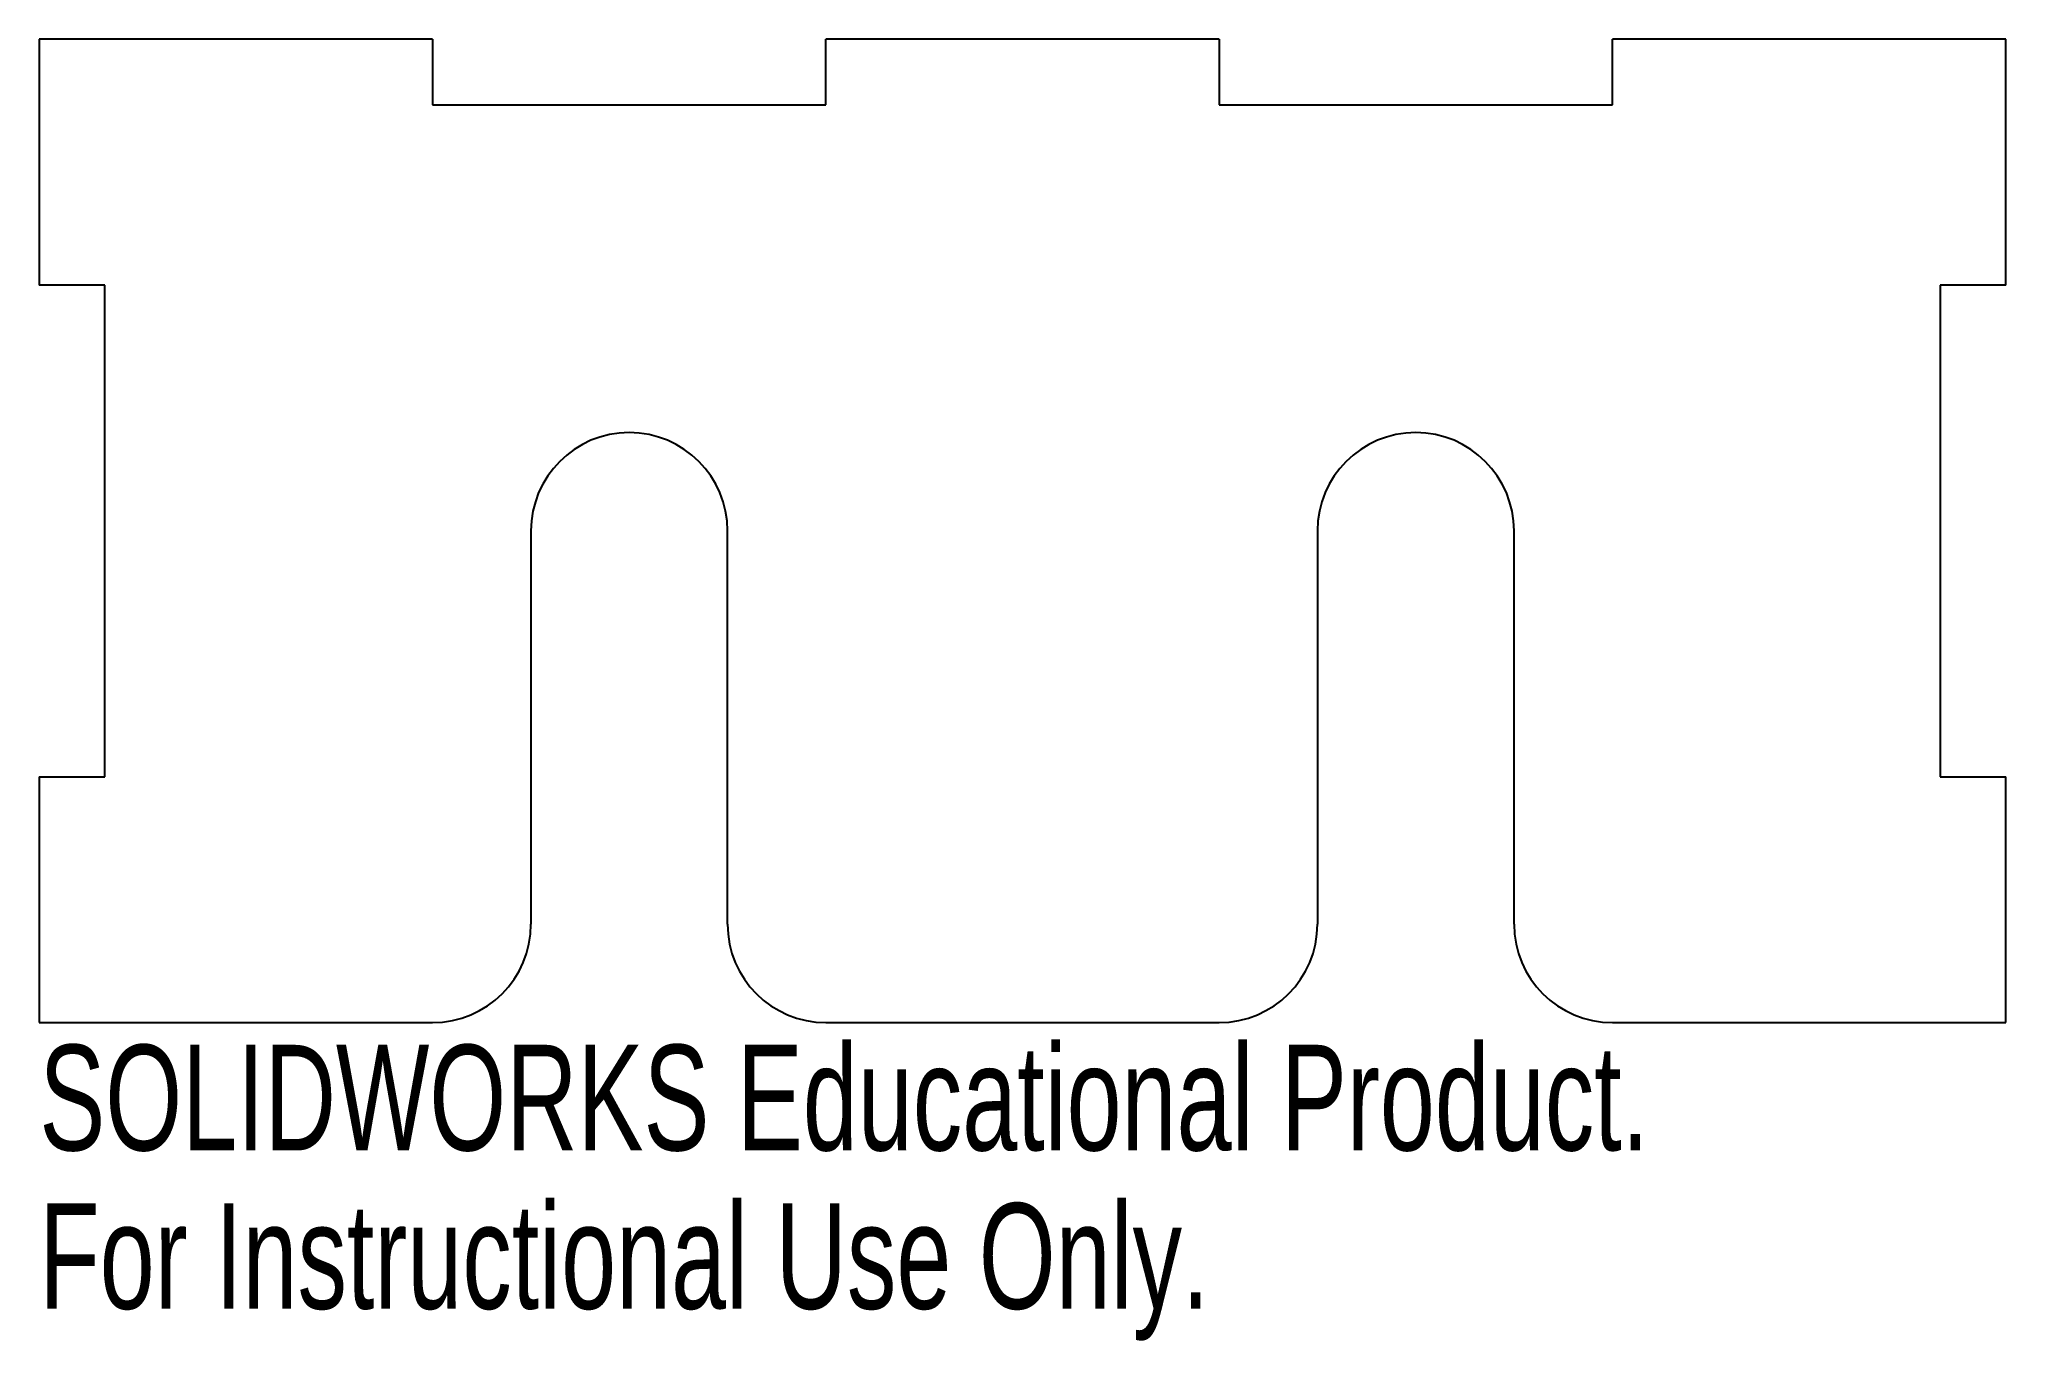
# Model space of a CAD drawing. Header units: millimetres. Extents: x -45 to 45, y -37.1 to 22.5.
import ezdxf

# ---------------------------------------------------------------- set-up
doc = ezdxf.new("R2010")
doc.units = ezdxf.units.MM
doc.styles.add('SLDTEXTSTYLE0', font='TXT', dxfattribs={"width": 0.7})

msp = doc.modelspace()

# ---------------------------------------------------------------- linework, layer by layer
at = {"color": 7, "linetype": 'Continuous', "lineweight": 25}
for p, q in [((-27, 22.5), (-45, 22.5)), ((-45, 22.5), (-45, 11.25)), ((-27, 22.5), (-27, 19.5)), ((9, 22.5), (-9, 22.5)), ((-9, 19.5), (-9, 22.5)), ((9, 22.5), (9, 19.5)), ((45, 22.5), (27, 22.5)), ((27, 19.5), (27, 22.5)), ((45, 11.25), (45, 22.5)), ((-27, 19.5), (-9, 19.5)), ((9, 19.5), (27, 19.5)), ((-42, 11.25), (-45, 11.25)), ((-42, -11.25), (-42, 11.25)), ((42, 11.25), (42, -11.25)), ((45, 11.25), (42, 11.25)), ((-22.5, 0), (-22.5, -18)), ((-13.5, -18), (-13.5, 0)), ((13.5, 0), (13.5, -18)), ((22.5, -18), (22.5, 0)), ((-45, -11.25), (-42, -11.25)), ((-45, -11.25), (-45, -22.5)), ((42, -11.25), (45, -11.25)), ((45, -22.5), (45, -11.25)), ((-45, -22.5), (-27, -22.5)), ((-9, -22.5), (9, -22.5)), ((27, -22.5), (45, -22.5))]:
    msp.add_line(p, q, dxfattribs=at)
for centre, start, end in [((-18, 0), 0, 180), ((18, 0), 0, 180), ((-27, -18), 270, 0), ((-9, -18), 180, 270), ((9, -18), 270, 0), ((27, -18), 180, 270)]:
    msp.add_arc(centre, 4.5, start, end, dxfattribs=at)

# ---------------------------------------------------------------- texts
at = {"color": 7, "linetype": 'Continuous', "char_height": 4.83362, "attachment_point": 1, "style": 'SLDTEXTSTYLE0'}
for s, insert in [('SOLIDWORKS Educational Product.', (-45, -23.52)), ('For Instructional Use Only.', (-45, -30.77))]:
    msp.add_mtext(s, dxfattribs=dict(at, insert=insert))

doc.saveas('drawing.dxf')
